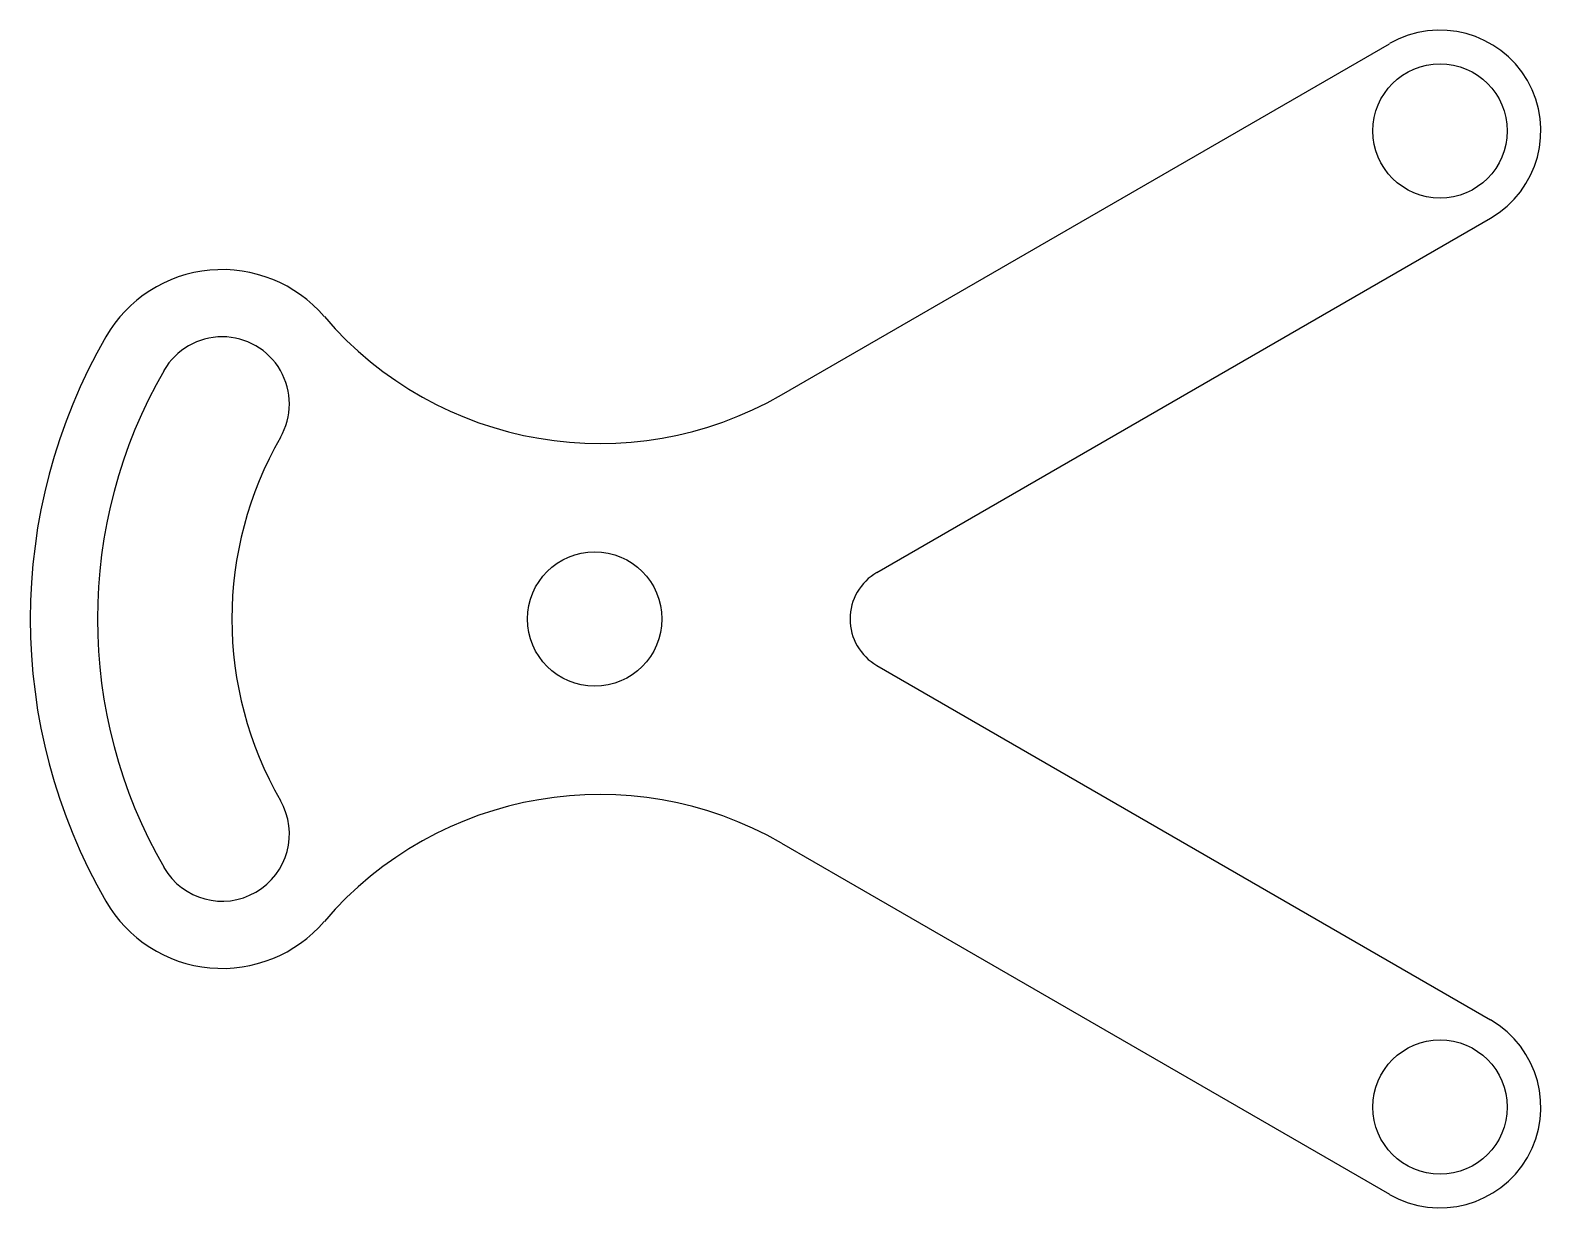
# Model space of a CAD drawing. Header units: millimetres. Extents: x 2956 to 3069, y 1965 to 2053.
import ezdxf

# ---------------------------------------------------------------- set-up
doc = ezdxf.new("R2010")
doc.units = ezdxf.units.MM

msp = doc.modelspace()

# ---------------------------------------------------------------- linework, layer by layer
for p, q in [((3012.04, 2025.9), (3057.3, 2052.03)), ((3019.15, 2012.68), (3064.8, 2039.04)), ((3019.15, 2005.76), (3064.8, 1979.4)), ((3012.04, 1992.54), (3016.86, 1989.76)), ((3016.86, 1989.76), (3057.3, 1966.41))]:
    msp.add_line(p, q)
for centre in [(3061.05, 2045.54), (2998.15, 2009.22), (3061.05, 1972.9)]:
    msp.add_circle(centre, 5)
for centre, radius, start, end in [((3061.05, 2045.54), 7.5, 300, 120), ((2970.43, 2025.22), 10, 40.57, 150), ((2998.54, 2049.28), 27, 220.57, 300), ((2998.15, 2009.22), 42, 150, 210), ((2970.43, 2025.22), 5, 330, 150), ((2998.15, 2009.22), 37, 150, 210), ((2998.15, 2009.22), 27, 150, 210), ((3021.15, 2009.22), 4, 120, 240), ((2970.43, 1993.22), 5, 210, 30), ((2998.54, 1969.16), 27, 60, 139.43), ((2970.43, 1993.22), 10, 210, 319.43), ((3061.05, 1972.9), 7.5, 240, 60)]:
    msp.add_arc(centre, radius, start, end)

doc.saveas('drawing.dxf')
